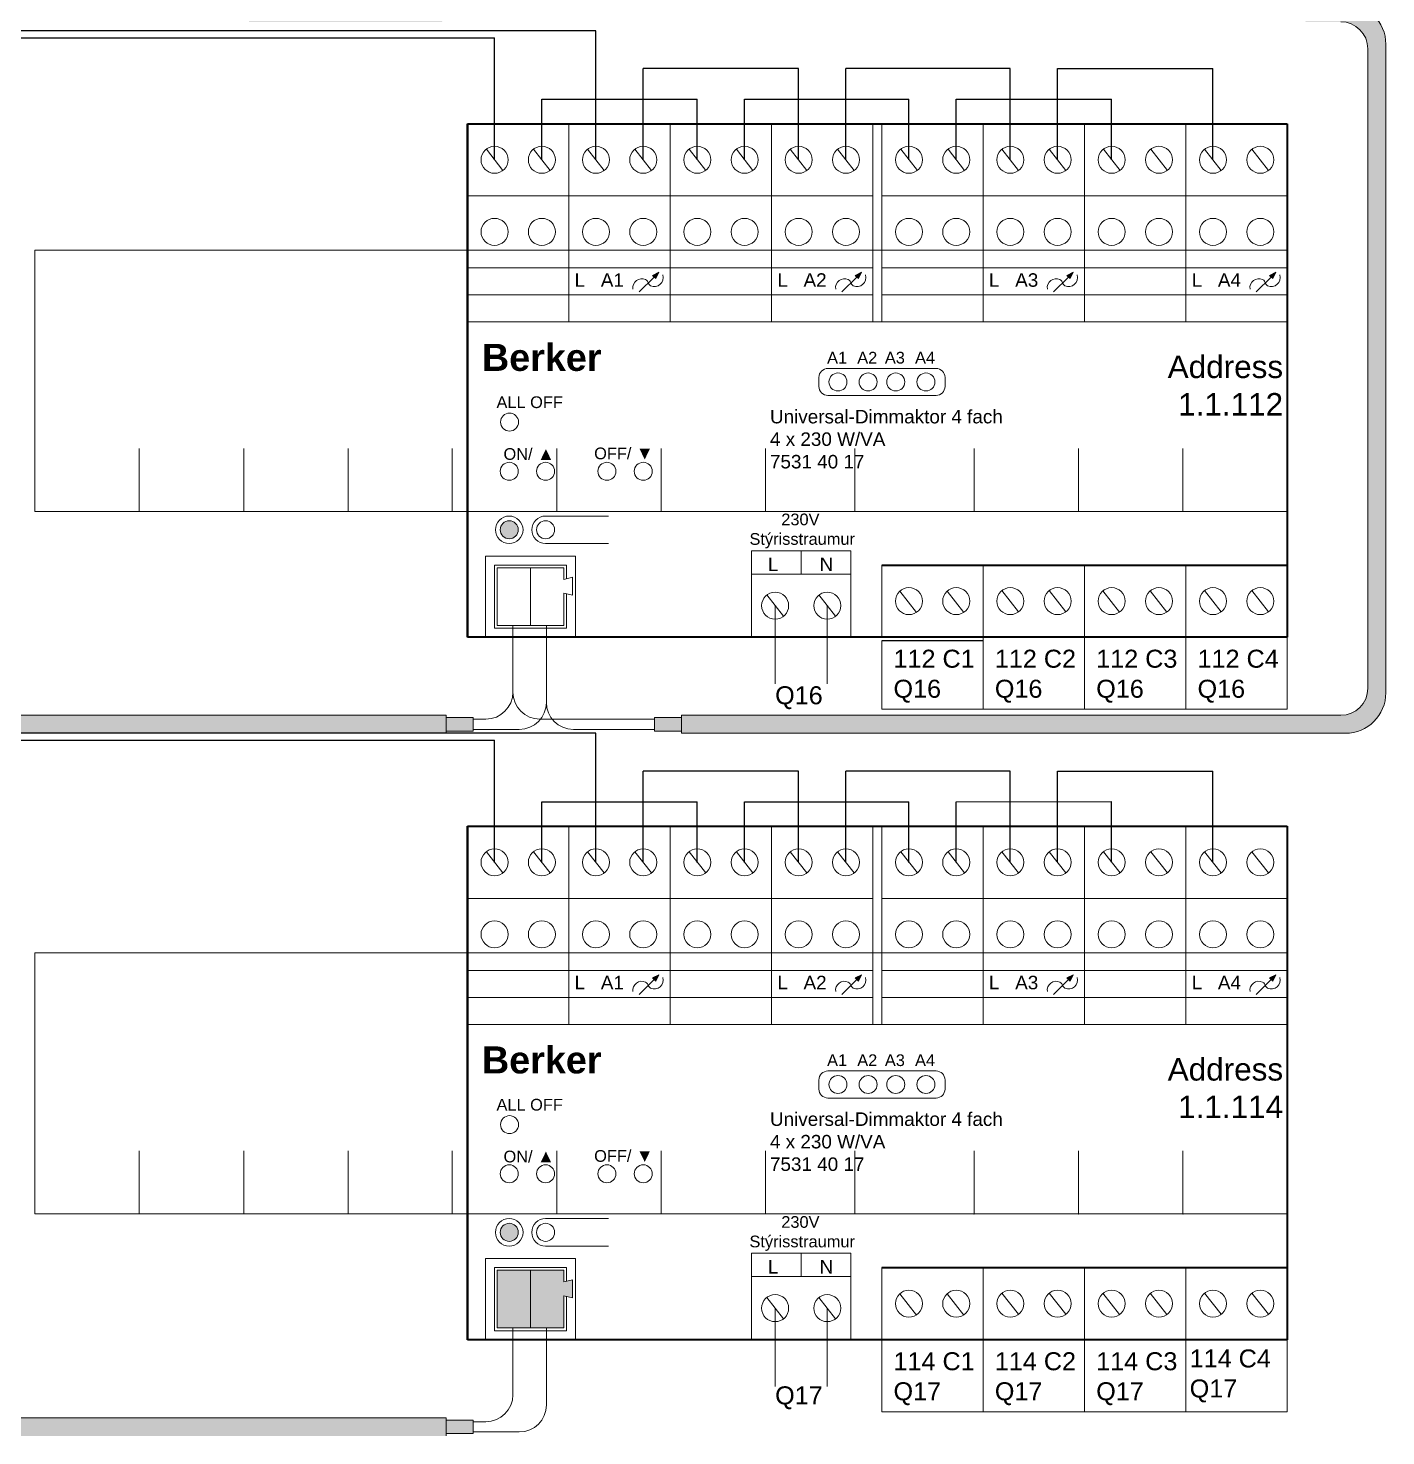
# Model space of a CAD drawing. Header units: millimetres. Extents: x 122681 to 489967, y 7796 to 82317.
# Drawn here: x 246234 to 247127, y 43502 to 44428 of the extents above; entities that cross this region are included whole.
import ezdxf

# ---------------------------------------------------------------- set-up
doc = ezdxf.new("R2010")
doc.units = ezdxf.units.MM
doc.linetypes.add('DASHED', pattern=[19.05, 12.7, -6.35])
for name, color, linetype, lineweight in [('R-635 Töfluteikning', 7, 'Continuous', 15), ('R-635 Töfluteikning dinskinna', 32, 'Continuous', 15), ('R-635 Töfluteikning þunt', 251, 'Continuous', 20), ('R-635 Töfluteikning þykkt', 7, 'Continuous', 35), ('Skygging (Hatch)', 254, 'DASHED', 20), ('Texti', 3, 'Continuous', 20)]:
    doc.layers.add(name, color=color, linetype=linetype, lineweight=lineweight)
doc.layers.add('TAKN', color=7, linetype='Continuous')
doc.styles.get("Standard").update_dxf_attribs({"font": 'arial.ttf'})

# ---------------------------------------------------------------- blocks, each defined once
blk = doc.blocks.new('Dinskinna')
at = {"layer": 'R-635 Töfluteikning dinskinna'}
for p, q in [((122058.8, 80229.08), (121919.8, 80229.08)), ((121919.8, 80200.08), (121919.8, 80229.08)), ((122058.8, 80200.08), (122058.8, 80229.08)), ((121931.38, 80200.08), (121931.38, 80207.08)), ((121942.97, 80200.08), (121942.97, 80207.08)), ((121954.55, 80200.08), (121954.55, 80207.08)), ((121966.13, 80200.08), (121966.13, 80207.08)), ((121977.72, 80200.08), (121977.72, 80207.08)), ((121989.3, 80200.08), (121989.3, 80207.08)), ((122000.88, 80200.08), (122000.88, 80207.08)), ((122010.79, 80200.08), (122010.79, 80207.08)), ((122024.05, 80200.08), (122024.05, 80207.08)), ((122035.63, 80200.08), (122035.63, 80207.08)), ((122047.22, 80200.08), (122047.22, 80207.08)), ((121919.8, 80200.08), (122058.8, 80200.08))]:
    blk.add_line(p, q, dxfattribs=at)
for p in [(122024.05, 80200.08), (122035.63, 80200.08), (122047.22, 80200.08)]:
    blk.add_point(p, dxfattribs=at)

msp = doc.modelspace()

# ---------------------------------------------------------------- hatches: boundary and pattern name
at = {"true_color": 0xc7c8ca}
h = msp.add_hatch(color=9, dxfattribs=at)
h.dxf.hatch_style = 1
h.paths.add_polyline_path([(246526.72, 43974.59), (246508.93, 43974.59), (246508.93, 43970.14), (246508.93, 43965.69), (246526.72, 43965.69)])
h.paths.add_polyline_path([(246663.83, 43970.14), (246663.83, 43974.59), (246646.04, 43974.59), (246646.04, 43965.69), (246663.83, 43965.69)])
h = msp.add_hatch(color=9, dxfattribs=at)
h.dxf.hatch_style = 1
h.paths.add_polyline_path([(246526.72, 43512.1), (246508.93, 43512.1), (246508.93, 43507.65), (246508.93, 43503.21), (246526.72, 43503.21)])
at = {"layer": 'R-635 Töfluteikning'}
h = msp.add_hatch(color=3, dxfattribs=at)
h.dxf.hatch_style = 1
h.paths.add_polyline_path([(246506.68, 44432.63), (246503.61, 44436.71), (246507.36, 44440.45), (246503.32, 44444.48), (246379.18, 44444.48), (246379.18, 44438.56), (246379.18, 44432.63)])
h.paths.add_polyline_path([(247115.61, 44414.84), (247115.61, 43993.86, -0.414214), (247097.82, 43976.07), (246663.83, 43976.07), (246663.83, 43970.14), (246663.83, 43964.21), (247100.78, 43964.21, 0.414214), (247127.47, 43990.89), (247127.47, 44417.8, 0.414214), (247100.78, 44444.48), (247071.38, 44444.48), (247075.42, 44440.45), (247071.68, 44436.71), (247074.74, 44432.63), (247097.82, 44432.63, -0.414214)])
h = msp.add_hatch(color=256, dxfattribs=at)
h.dxf.hatch_style = 1
h.paths.add_polyline_path([(246649.04, 44267.76), (246644.8, 44265.68), (246646.96, 44263.52)])
h = msp.add_hatch(color=256, dxfattribs=at)
h.dxf.hatch_style = 1
h.paths.add_polyline_path([(246782.45, 44267.76), (246778.21, 44265.68), (246780.37, 44263.52)])
h = msp.add_hatch(color=256, dxfattribs=at)
h.dxf.hatch_style = 1
h.paths.add_polyline_path([(246921.74, 44267.76), (246917.5, 44265.68), (246919.66, 44263.52)])
h = msp.add_hatch(color=256, dxfattribs=at)
h.dxf.hatch_style = 1
h.paths.add_polyline_path([(247055.15, 44267.76), (247050.91, 44265.68), (247053.07, 44263.52)])
h = msp.add_hatch(color=3, dxfattribs=at)
h.dxf.hatch_style = 1
h.paths.add_polyline_path([(245495.71, 43976.07), (245495.71, 43970.14), (245495.71, 43964.21), (246508.93, 43964.21), (246508.93, 43970.14), (246508.93, 43976.07)])
h = msp.add_hatch(color=256, dxfattribs=at)
h.dxf.hatch_style = 1
h.paths.add_polyline_path([(246649.04, 43805.28), (246644.8, 43803.2), (246646.96, 43801.04)])
h = msp.add_hatch(color=256, dxfattribs=at)
h.dxf.hatch_style = 1
h.paths.add_polyline_path([(246782.45, 43805.28), (246778.21, 43803.2), (246780.37, 43801.04)])
h = msp.add_hatch(color=256, dxfattribs=at)
h.dxf.hatch_style = 1
h.paths.add_polyline_path([(246921.74, 43805.28), (246917.5, 43803.2), (246919.66, 43801.04)])
h = msp.add_hatch(color=256, dxfattribs=at)
h.dxf.hatch_style = 1
h.paths.add_polyline_path([(247055.15, 43805.28), (247050.91, 43803.2), (247053.07, 43801.04)])
h = msp.add_hatch(color=3, dxfattribs=at)
h.dxf.hatch_style = 1
h.paths.add_polyline_path([(245374.49, 43572.54), (245396.43, 43572.54), (245396.43, 43610.48), (245374.49, 43610.48)])
h.paths.add_polyline_path([(246542.61, 43572.54), (246564.55, 43572.54), (246564.55, 43610.48), (246542.61, 43610.48)])
h = msp.add_hatch(color=1, dxfattribs=at)
h.dxf.hatch_style = 1
h.paths.add_polyline_path([(245418.37, 43593.8), (245424.11, 43592.37), (245424.11, 43604.23), (245418.37, 43602.8), (245418.37, 43610.48), (245396.43, 43610.48), (245396.43, 43572.54), (245418.37, 43572.54)])
h.paths.add_polyline_path([(246586.49, 43593.8), (246592.22, 43592.37), (246592.22, 43604.23), (246586.49, 43602.8), (246586.49, 43610.48), (246564.55, 43610.48), (246564.55, 43572.54), (246586.49, 43572.54)])
h = msp.add_hatch(color=3, dxfattribs=at)
h.dxf.hatch_style = 1
h.paths.add_polyline_path([(245495.71, 43513.58), (245495.71, 43507.65), (245495.71, 43501.73), (246508.93, 43501.73), (246508.93, 43507.65), (246508.93, 43513.58)])
at = {"layer": 'Skygging (Hatch)'}
h = msp.add_hatch(color=1, dxfattribs=at)
h.dxf.hatch_style = 1
h.paths.add_polyline_path([(246556.45, 44098.19, 1), (246544.59, 44098.19, 1)])
h = msp.add_hatch(color=1, dxfattribs=at)
h.dxf.hatch_style = 1
h.paths.add_polyline_path([(246544.59, 44098.19, 1), (246556.45, 44098.19, 1)])
h = msp.add_hatch(color=1, dxfattribs=at)
h.dxf.hatch_style = 1
h.paths.add_polyline_path([(246544.59, 44098.19, 1), (246556.45, 44098.19, 1)])
h = msp.add_hatch(color=1, dxfattribs=at)
h.dxf.hatch_style = 1
h.paths.add_polyline_path([(246544.59, 44098.19, 1), (246556.45, 44098.19, 1)])
h = msp.add_hatch(color=1, dxfattribs=at)
h.dxf.hatch_style = 1
h.paths.add_polyline_path([(246544.59, 44098.19, 1), (246556.45, 44098.19, 1)])
h = msp.add_hatch(color=1, dxfattribs=at)
h.dxf.hatch_style = 1
h.paths.add_polyline_path([(246544.59, 44098.19, 1), (246556.45, 44098.19, 1)])
h = msp.add_hatch(color=1, dxfattribs=at)
h.dxf.hatch_style = 1
h.paths.add_polyline_path([(246544.59, 44098.19, 1), (246556.45, 44098.19, 1)])
h = msp.add_hatch(color=1, dxfattribs=at)
h.dxf.hatch_style = 1
h.paths.add_polyline_path([(246544.59, 44098.19, 1), (246556.45, 44098.19, 1)])
h = msp.add_hatch(color=1, dxfattribs=at)
h.dxf.hatch_style = 1
h.paths.add_polyline_path([(246544.59, 44098.19, 1), (246556.45, 44098.19, 1)])
h = msp.add_hatch(color=1, dxfattribs=at)
h.dxf.hatch_style = 1
h.paths.add_polyline_path([(246544.59, 44098.19, 1), (246556.45, 44098.19, 1)])
h = msp.add_hatch(color=1, dxfattribs=at)
h.dxf.hatch_style = 1
h.paths.add_polyline_path([(246556.45, 43635.7, 1), (246544.59, 43635.7, 1)])
h = msp.add_hatch(color=1, dxfattribs=at)
h.dxf.hatch_style = 1
h.paths.add_polyline_path([(246544.59, 43635.7, 1), (246556.45, 43635.7, 1)])
h = msp.add_hatch(color=1, dxfattribs=at)
h.dxf.hatch_style = 1
h.paths.add_polyline_path([(246544.59, 43635.7, 1), (246556.45, 43635.7, 1)])
h = msp.add_hatch(color=1, dxfattribs=at)
h.dxf.hatch_style = 1
h.paths.add_polyline_path([(246544.59, 43635.7, 1), (246556.45, 43635.7, 1)])
h = msp.add_hatch(color=1, dxfattribs=at)
h.dxf.hatch_style = 1
h.paths.add_polyline_path([(246544.59, 43635.7, 1), (246556.45, 43635.7, 1)])
h = msp.add_hatch(color=1, dxfattribs=at)
h.dxf.hatch_style = 1
h.paths.add_polyline_path([(246544.59, 43635.7, 1), (246556.45, 43635.7, 1)])
h = msp.add_hatch(color=1, dxfattribs=at)
h.dxf.hatch_style = 1
h.paths.add_polyline_path([(246544.59, 43635.7, 1), (246556.45, 43635.7, 1)])
h = msp.add_hatch(color=1, dxfattribs=at)
h.dxf.hatch_style = 1
h.paths.add_polyline_path([(246544.59, 43635.7, 1), (246556.45, 43635.7, 1)])
h = msp.add_hatch(color=1, dxfattribs=at)
h.dxf.hatch_style = 1
h.paths.add_polyline_path([(246544.59, 43635.7, 1), (246556.45, 43635.7, 1)])
h = msp.add_hatch(color=1, dxfattribs=at)
h.dxf.hatch_style = 1
h.paths.add_polyline_path([(246544.59, 43635.7, 1), (246556.45, 43635.7, 1)])

# ---------------------------------------------------------------- linework, layer by layer
at = {"layer": 'R-635 Töfluteikning', "color": 3}
for p, q in [((247127.47, 44417.8), (247127.47, 43990.89)), ((247115.61, 44414.84), (247115.61, 43993.86)), ((246552.95, 44035.02), (246552.95, 43991.29)), ((246553.01, 44035.23), (246553.01, 43991.49)), ((246508.93, 43976.07), (245495.71, 43976.07)), ((246508.93, 43970.14), (246508.93, 43976.07)), ((246526.72, 43973.5), (246535.17, 43973.5)), ((246646.04, 43973.5), (246570.74, 43973.5)), ((246663.83, 43976.07), (247097.82, 43976.07)), ((246663.83, 43970.14), (246663.83, 43976.07)), ((245495.71, 43964.21), (246508.93, 43964.21)), ((246508.93, 43970.14), (246508.93, 43964.21)), ((246663.83, 43970.14), (246663.83, 43964.21)), ((246663.83, 43964.21), (247100.78, 43964.21)), ((246552.95, 43572.54), (246552.95, 43528.8)), ((246553.01, 43572.74), (246553.01, 43529.01)), ((246508.93, 43513.58), (245495.71, 43513.58)), ((246508.93, 43507.65), (246508.93, 43513.58)), ((246526.72, 43511.01), (246535.17, 43511.01)), ((246508.93, 43507.65), (246508.93, 43501.73))]:
    msp.add_line(p, q, dxfattribs=at)
at = {"layer": 'R-635 Töfluteikning'}
for p, q in [((246589.8, 44235.05), (246589.8, 44365.49)), ((246656.51, 44365.49), (246656.51, 44235.05)), ((246723.21, 44235.05), (246723.21, 44365.49)), ((246789.91, 44235.05), (246789.91, 44365.49)), ((246795.8, 44235.05), (246795.8, 44365.49)), ((246862.5, 44235.05), (246862.5, 44365.49)), ((246929.21, 44365.49), (246929.21, 44235.05)), ((246995.91, 44235.05), (246995.91, 44365.49)), ((246523.1, 44318.06), (246789.91, 44318.06)), ((246795.8, 44318.06), (247062.62, 44318.06)), ((246523.1, 44270.62), (246789.91, 44270.62)), ((246795.8, 44270.62), (247062.62, 44270.62)), ((246636.07, 44254.8), (246645.88, 44264.6)), ((246649.04, 44267.76), (246644.8, 44265.68)), ((246644.8, 44265.68), (246646.96, 44263.52)), ((246649.04, 44267.76), (246646.96, 44263.52)), ((246769.48, 44254.8), (246779.29, 44264.6)), ((246782.45, 44267.76), (246778.21, 44265.68)), ((246778.21, 44265.68), (246780.37, 44263.52)), ((246782.45, 44267.76), (246780.37, 44263.52)), ((246908.78, 44254.8), (246918.58, 44264.6)), ((246921.74, 44267.76), (246917.5, 44265.68)), ((246917.5, 44265.68), (246919.66, 44263.52)), ((246921.74, 44267.76), (246919.66, 44263.52)), ((247042.19, 44254.8), (247051.99, 44264.6)), ((247055.15, 44267.76), (247050.91, 44265.68)), ((247050.91, 44265.68), (247053.07, 44263.52)), ((247055.15, 44267.76), (247053.07, 44263.52)), ((246523.1, 44252.83), (246789.91, 44252.83)), ((247062.62, 44252.83), (246795.8, 44252.83)), ((246523.1, 44235.05), (247062.62, 44235.05)), ((246795.84, 44204.4), (246760.27, 44204.4)), ((246795.84, 44204.4), (246831.42, 44204.4)), ((246754.34, 44198.47), (246754.34, 44192.54)), ((246837.35, 44198.47), (246837.35, 44192.54)), ((246831.42, 44186.61), (246760.27, 44186.61)), ((246574.46, 44107.27), (246615.96, 44107.27)), ((246574.46, 44089.1), (246615.96, 44089.1)), ((246710.08, 44069.03), (246710.08, 44084.39)), ((246710.08, 44084.39), (246775.3, 44084.39)), ((246742.69, 44084.39), (246742.69, 44069.03)), ((246775.3, 44084.39), (246775.3, 44069.03)), ((246534.95, 44027.52), (246534.95, 44080.88)), ((246534.95, 44080.88), (246594.25, 44080.88)), ((246594.25, 44080.88), (246594.25, 44027.52)), ((246795.8, 44027.52), (246795.8, 44074.96)), ((246862.5, 44027.52), (246862.5, 44074.96)), ((246929.21, 44074.96), (246929.21, 44027.52)), ((246995.91, 44027.52), (246995.91, 44074.96)), ((246542.66, 44035.23), (246542.66, 44073.18)), ((246542.66, 44073.18), (246586.54, 44073.18)), ((246564.6, 44073.18), (246564.6, 44035.23)), ((246586.54, 44073.18), (246586.54, 44065.5)), ((246586.54, 44065.5), (246592.27, 44066.92)), ((246592.27, 44066.92), (246592.27, 44055.06)), ((246710.08, 44027.52), (246710.08, 44069.03)), ((246710.08, 44069.03), (246775.3, 44069.03)), ((246775.3, 44069.03), (246775.3, 44027.52)), ((246586.54, 44056.49), (246586.54, 44035.23)), ((246586.54, 44056.49), (246592.27, 44055.06)), ((246542.66, 44035.23), (246586.54, 44035.23)), ((246795.8, 44027.52), (247062.62, 44027.52)), ((246795.8, 43980.09), (246795.8, 44025.17)), ((246862.5, 43980.09), (246862.5, 44027.52)), ((246862.5, 44025.17), (246862.5, 43980.09)), ((246929.21, 44027.52), (246929.21, 43980.09)), ((246929.21, 43980.09), (246929.21, 44027.52)), ((246995.91, 44027.52), (246995.91, 43980.09)), ((246995.91, 43980.09), (246995.91, 44027.52)), ((247062.62, 44027.52), (247062.62, 43980.09)), ((246526.72, 43974.59), (246508.93, 43974.59)), ((246526.72, 43974.59), (246526.72, 43965.69)), ((246646.04, 43974.59), (246646.04, 43965.69)), ((246646.04, 43974.59), (246663.83, 43974.59)), ((246862.5, 43980.09), (246795.8, 43980.09)), ((246929.21, 43980.09), (246862.5, 43980.09)), ((246995.91, 43980.09), (246929.21, 43980.09)), ((247062.62, 43980.09), (246995.91, 43980.09)), ((246526.72, 43965.69), (246508.93, 43965.69)), ((246646.04, 43965.69), (246663.83, 43965.69)), ((246589.8, 43772.56), (246589.8, 43903.01)), ((246656.51, 43903.01), (246656.51, 43772.56)), ((246723.21, 43772.56), (246723.21, 43903.01)), ((246789.91, 43772.56), (246789.91, 43903.01)), ((246795.8, 43772.56), (246795.8, 43903.01)), ((246862.5, 43772.56), (246862.5, 43903.01)), ((246929.21, 43903.01), (246929.21, 43772.56)), ((246995.91, 43772.56), (246995.91, 43903.01)), ((246523.1, 43855.57), (246789.91, 43855.57)), ((246795.8, 43855.57), (247062.62, 43855.57)), ((246523.1, 43808.14), (246789.91, 43808.14)), ((246795.8, 43808.14), (247062.62, 43808.14)), ((246636.07, 43792.31), (246645.88, 43802.12)), ((246649.04, 43805.28), (246644.8, 43803.2)), ((246644.8, 43803.2), (246646.96, 43801.04)), ((246649.04, 43805.28), (246646.96, 43801.04)), ((246769.48, 43792.31), (246779.29, 43802.12)), ((246782.45, 43805.28), (246778.21, 43803.2)), ((246778.21, 43803.2), (246780.37, 43801.04)), ((246782.45, 43805.28), (246780.37, 43801.04)), ((246908.78, 43792.31), (246918.58, 43802.12)), ((246921.74, 43805.28), (246917.5, 43803.2)), ((246917.5, 43803.2), (246919.66, 43801.04)), ((246921.74, 43805.28), (246919.66, 43801.04)), ((247042.19, 43792.31), (247051.99, 43802.12)), ((247055.15, 43805.28), (247050.91, 43803.2)), ((247050.91, 43803.2), (247053.07, 43801.04)), ((247055.15, 43805.28), (247053.07, 43801.04)), ((246523.1, 43790.35), (246789.91, 43790.35)), ((247062.62, 43790.35), (246795.8, 43790.35)), ((246523.1, 43772.56), (247062.62, 43772.56)), ((246795.84, 43741.91), (246760.27, 43741.91)), ((246795.84, 43741.91), (246831.42, 43741.91)), ((246754.34, 43735.98), (246754.34, 43730.05)), ((246837.35, 43735.98), (246837.35, 43730.05)), ((246831.42, 43724.12), (246760.27, 43724.12)), ((246574.46, 43644.78), (246615.96, 43644.78)), ((246574.46, 43626.62), (246615.96, 43626.62)), ((246710.08, 43606.54), (246710.08, 43621.91)), ((246710.08, 43621.91), (246775.3, 43621.91)), ((246742.69, 43621.91), (246742.69, 43606.54)), ((246775.3, 43621.91), (246775.3, 43606.54)), ((246534.95, 43565.04), (246534.95, 43618.4)), ((246534.95, 43618.4), (246594.25, 43618.4)), ((246594.25, 43618.4), (246594.25, 43565.04)), ((246795.8, 43565.04), (246795.8, 43612.47)), ((246862.5, 43565.04), (246862.5, 43612.47)), ((246929.21, 43612.47), (246929.21, 43565.04)), ((246995.91, 43565.04), (246995.91, 43612.47)), ((246542.66, 43572.74), (246542.66, 43610.69)), ((246542.66, 43610.69), (246586.54, 43610.69)), ((246564.6, 43610.69), (246564.6, 43572.74)), ((246586.54, 43610.69), (246586.54, 43603.01)), ((246586.54, 43603.01), (246592.27, 43604.44)), ((246592.27, 43604.44), (246592.27, 43592.58)), ((246710.08, 43565.04), (246710.08, 43606.54)), ((246710.08, 43606.54), (246775.3, 43606.54)), ((246775.3, 43606.54), (246775.3, 43565.04)), ((246586.54, 43594), (246586.54, 43572.74)), ((246586.54, 43594), (246592.27, 43592.58)), ((246542.66, 43572.74), (246586.54, 43572.74)), ((246795.8, 43517.6), (246795.8, 43565.04)), ((246795.8, 43565.04), (246862.5, 43565.04)), ((246795.8, 43565.04), (247062.62, 43565.04)), ((246862.5, 43565.04), (246862.5, 43517.6)), ((246862.5, 43517.6), (246862.5, 43565.04)), ((246862.5, 43565.04), (246929.21, 43565.04)), ((246929.21, 43565.04), (246929.21, 43517.6)), ((246929.21, 43517.6), (246929.21, 43565.04)), ((246929.21, 43565.04), (246995.91, 43565.04)), ((246995.91, 43565.04), (246995.91, 43517.6)), ((246995.91, 43517.6), (246995.91, 43565.04)), ((246995.91, 43565.04), (247062.62, 43565.04)), ((247062.62, 43565.04), (247062.62, 43517.6)), ((246526.72, 43512.1), (246508.93, 43512.1)), ((246526.72, 43512.1), (246526.72, 43503.21)), ((246862.5, 43517.6), (246795.8, 43517.6)), ((246929.21, 43517.6), (246862.5, 43517.6)), ((246995.91, 43517.6), (246929.21, 43517.6)), ((247062.62, 43517.6), (246995.91, 43517.6)), ((246526.72, 43503.21), (246508.93, 43503.21))]:
    msp.add_line(p, q, dxfattribs=at)
at = {"layer": 'R-635 Töfluteikning', "color": 36}
for p, q in [((246725.54, 44048.27), (246725.54, 43996.79)), ((246725.54, 43585.79), (246725.54, 43534.3))]:
    msp.add_line(p, q, dxfattribs=at)
at = {"layer": 'R-635 Töfluteikning', "color": 5}
for p, q in [((246759.84, 44048.27), (246759.84, 43996.79)), ((246759.84, 43585.79), (246759.84, 43534.3))]:
    msp.add_line(p, q, dxfattribs=at)
at = {"layer": 'R-635 Töfluteikning', "color": 1}
for p, q in [((246574.96, 44035.02), (246574.96, 43984.57)), ((246575.01, 44035.23), (246575.01, 43984.78)), ((246526.72, 43966.78), (246557.17, 43966.78)), ((246646.04, 43966.78), (246592.75, 43966.78)), ((246574.96, 43572.54), (246574.96, 43522.08)), ((246575.01, 43572.74), (246575.01, 43522.29)), ((246526.72, 43504.3), (246557.17, 43504.3))]:
    msp.add_line(p, q, dxfattribs=at)
at = {"layer": 'R-635 Töfluteikning'}
for centre, radius in [((246540.88, 44341.77), 8.89), ((246572.01, 44341.77), 8.89), ((246607.59, 44341.77), 8.89), ((246638.72, 44341.77), 8.89), ((246674.29, 44341.77), 8.89), ((246705.42, 44341.77), 8.89), ((246741, 44341.77), 8.89), ((246772.13, 44341.77), 8.89), ((246813.59, 44341.77), 8.89), ((246844.72, 44341.77), 8.89), ((246880.29, 44341.77), 8.89), ((246911.42, 44341.77), 8.89), ((246947, 44341.77), 8.89), ((246978.13, 44341.77), 8.89), ((247013.7, 44341.77), 8.89), ((247044.83, 44341.77), 8.89), ((246540.88, 44294.34), 8.89), ((246572.01, 44294.34), 8.89), ((246607.59, 44294.34), 8.89), ((246638.72, 44294.34), 8.89), ((246674.29, 44294.34), 8.89), ((246705.42, 44294.34), 8.89), ((246741, 44294.34), 8.89), ((246772.13, 44294.34), 8.89), ((246813.59, 44294.34), 8.89), ((246844.72, 44294.34), 8.89), ((246880.29, 44294.34), 8.89), ((246911.42, 44294.34), 8.89), ((246947, 44294.34), 8.89), ((246978.13, 44294.34), 8.89), ((247013.7, 44294.34), 8.89), ((247044.83, 44294.34), 8.89), ((246766.9, 44195.5), 5.93), ((246786.76, 44195.5), 5.93), ((246804.93, 44195.5), 5.93), ((246824.79, 44195.5), 5.93), ((246550.72, 44169.09), 5.93), ((246550.52, 44136.7), 5.93), ((246574.46, 44136.7), 5.93), ((246614.8, 44136.7), 5.93), ((246638.74, 44136.7), 5.93), ((246550.52, 44098.19), 9.08), ((246550.52, 44098.19), 5.93), ((246550.52, 44098.19), 5.93), ((246574.46, 44098.19), 5.93), ((246725.54, 44048.27), 8.89), ((246759.84, 44048.27), 8.89), ((246813.59, 44051.24), 8.89), ((246844.72, 44051.24), 8.89), ((246880.29, 44051.24), 8.89), ((246911.42, 44051.24), 8.89), ((246947, 44051.24), 8.89), ((246978.13, 44051.24), 8.89), ((247013.7, 44051.24), 8.89), ((247044.83, 44051.24), 8.89), ((246540.88, 43879.29), 8.89), ((246572.01, 43879.29), 8.89), ((246607.59, 43879.29), 8.89), ((246638.72, 43879.29), 8.89), ((246674.29, 43879.29), 8.89), ((246705.42, 43879.29), 8.89), ((246741, 43879.29), 8.89), ((246772.13, 43879.29), 8.89), ((246813.59, 43879.29), 8.89), ((246844.72, 43879.29), 8.89), ((246880.29, 43879.29), 8.89), ((246911.42, 43879.29), 8.89), ((246947, 43879.29), 8.89), ((246978.13, 43879.29), 8.89), ((247013.7, 43879.29), 8.89), ((247044.83, 43879.29), 8.89), ((246540.88, 43831.85), 8.89), ((246572.01, 43831.85), 8.89), ((246607.59, 43831.85), 8.89), ((246638.72, 43831.85), 8.89), ((246674.29, 43831.85), 8.89), ((246705.42, 43831.85), 8.89), ((246741, 43831.85), 8.89), ((246772.13, 43831.85), 8.89), ((246813.59, 43831.85), 8.89), ((246844.72, 43831.85), 8.89), ((246880.29, 43831.85), 8.89), ((246911.42, 43831.85), 8.89), ((246947, 43831.85), 8.89), ((246978.13, 43831.85), 8.89), ((247013.7, 43831.85), 8.89), ((247044.83, 43831.85), 8.89), ((246766.9, 43733.02), 5.93), ((246786.76, 43733.02), 5.93), ((246804.93, 43733.02), 5.93), ((246824.79, 43733.02), 5.93), ((246550.72, 43706.6), 5.93), ((246550.52, 43674.22), 5.93), ((246574.46, 43674.22), 5.93), ((246614.8, 43674.22), 5.93), ((246638.74, 43674.22), 5.93), ((246550.52, 43635.7), 9.08), ((246550.52, 43635.7), 5.93), ((246550.52, 43635.7), 5.93), ((246574.46, 43635.7), 5.93), ((246725.54, 43585.79), 8.89), ((246759.84, 43585.79), 8.89), ((246813.59, 43588.75), 8.89), ((246844.72, 43588.75), 8.89), ((246880.29, 43588.75), 8.89), ((246911.42, 43588.75), 8.89), ((246947, 43588.75), 8.89), ((246978.13, 43588.75), 8.89), ((247013.7, 43588.75), 8.89), ((247044.83, 43588.75), 8.89)]:
    msp.add_circle(centre, radius, dxfattribs=at)
at = {"layer": 'R-635 Töfluteikning', "color": 3}
for centre, radius, start, end in [((247100.78, 44417.8), 26.68, 0, 90), ((247097.82, 44414.84), 17.79, 0, 90), ((246535.17, 43991.29), 17.79, 270, 0), ((246570.74, 43991.29), 17.79, 180, 270), ((247097.82, 43993.86), 17.79, 270, 0), ((247100.78, 43990.89), 26.68, 270, 0), ((246535.17, 43528.8), 17.79, 270, 0)]:
    msp.add_arc(centre, radius, start, end, dxfattribs=at)
at = {"layer": 'R-635 Töfluteikning'}
for centre, radius, start, end in [((246637.79, 44257.59), 5.88, 64.95071, 189.185), ((246646.02, 44264.21), 5.88, 244.95071, 17.64412), ((246771.2, 44257.59), 5.88, 64.95071, 189.185), ((246779.43, 44264.21), 5.88, 244.95071, 17.64412), ((246910.49, 44257.59), 5.88, 64.95071, 189.185), ((246918.72, 44264.21), 5.88, 244.95071, 17.64412), ((247043.9, 44257.59), 5.88, 64.95071, 189.185), ((247052.13, 44264.21), 5.88, 244.95071, 17.64412), ((246760.27, 44198.47), 5.93, 90, 180), ((246831.42, 44198.47), 5.93, 0, 90), ((246760.27, 44192.54), 5.93, 180, 270), ((246831.42, 44192.54), 5.93, 270, 0), ((246574.46, 44098.19), 9.08, 90, 270), ((246637.79, 43795.11), 5.88, 64.95071, 189.185), ((246646.02, 43801.72), 5.88, 244.95071, 17.64412), ((246771.2, 43795.11), 5.88, 64.95071, 189.185), ((246779.43, 43801.72), 5.88, 244.95071, 17.64412), ((246910.49, 43795.11), 5.88, 64.95071, 189.185), ((246918.72, 43801.72), 5.88, 244.95071, 17.64412), ((247043.9, 43795.11), 5.88, 64.95071, 189.185), ((247052.13, 43801.72), 5.88, 244.95071, 17.64412), ((246760.27, 43735.98), 5.93, 90, 180), ((246831.42, 43735.98), 5.93, 0, 90), ((246760.27, 43730.05), 5.93, 180, 270), ((246831.42, 43730.05), 5.93, 270, 0), ((246574.46, 43635.7), 9.08, 90, 270)]:
    msp.add_arc(centre, radius, start, end, dxfattribs=at)
at = {"layer": 'R-635 Töfluteikning', "color": 1}
for centre, start, end in [((246557.17, 43984.57), 270, 0), ((246592.75, 43984.57), 180, 270), ((246557.17, 43522.08), 270, 0)]:
    msp.add_arc(centre, 17.79, start, end, dxfattribs=at)
at = {"layer": 'R-635 Töfluteikning'}
for points in [[(246640.28, 44262.92), (246641.52, 44261.84), (246642, 44260.86), (246642.53, 44259.78), (246643.53, 44258.88)], [(246773.69, 44262.92), (246774.93, 44261.84), (246775.41, 44260.86), (246775.94, 44259.78), (246776.94, 44258.88)], [(246912.98, 44262.92), (246914.22, 44261.84), (246914.7, 44260.86), (246915.24, 44259.78), (246916.23, 44258.88)], [(247046.39, 44262.92), (247047.63, 44261.84), (247048.11, 44260.86), (247048.65, 44259.78), (247049.64, 44258.88)], [(246640.28, 43800.43), (246641.52, 43799.35), (246642, 43798.38), (246642.53, 43797.29), (246643.53, 43796.39)], [(246773.69, 43800.43), (246774.93, 43799.35), (246775.41, 43798.38), (246775.94, 43797.29), (246776.94, 43796.39)], [(246912.98, 43800.43), (246914.22, 43799.35), (246914.7, 43798.38), (246915.24, 43797.29), (246916.23, 43796.39)], [(247046.39, 43800.43), (247047.63, 43799.35), (247048.11, 43798.38), (247048.65, 43797.29), (247049.64, 43796.39)]]:
    msp.add_spline(points, degree=3, dxfattribs=at)
at = {"layer": 'R-635 Töfluteikning dinskinna'}
for p, q in [((247062.57, 44282.27), (246238.39, 44282.27)), ((247062.57, 43819.79), (246238.39, 43819.79))]:
    msp.add_line(p, q, dxfattribs=at)
at = {"layer": 'R-635 Töfluteikning þunt'}
for p, q in [((246535.48, 44348.78), (246546.43, 44334.77)), ((246566.61, 44348.78), (246577.56, 44334.77)), ((246602.11, 44348.78), (246613.07, 44334.77)), ((246633.24, 44348.78), (246644.19, 44334.77)), ((246668.89, 44348.78), (246679.84, 44334.77)), ((246700.02, 44348.78), (246710.97, 44334.77)), ((246735.52, 44348.78), (246746.48, 44334.77)), ((246766.65, 44348.78), (246777.6, 44334.77)), ((246808.18, 44348.78), (246819.13, 44334.77)), ((246839.31, 44348.78), (246850.26, 44334.77)), ((246874.81, 44348.78), (246885.77, 44334.77)), ((246905.94, 44348.78), (246916.9, 44334.77)), ((246941.59, 44348.78), (246952.54, 44334.77)), ((246972.72, 44348.78), (246983.67, 44334.77)), ((247008.22, 44348.78), (247019.18, 44334.77)), ((247039.35, 44348.78), (247050.31, 44334.77)), ((246540.88, 44033.45), (246540.88, 44074.96)), ((246540.88, 44074.96), (246588.32, 44074.96)), ((246588.32, 44074.96), (246588.32, 44065.94)), ((246588.32, 44056.05), (246588.32, 44033.45)), ((246807.55, 44057.77), (246818.5, 44043.75)), ((246838.68, 44057.77), (246849.63, 44043.75)), ((246874.81, 44058.25), (246885.77, 44044.23)), ((246905.94, 44058.25), (246916.9, 44044.23)), ((246941.28, 44058.05), (246952.23, 44044.04)), ((246972.41, 44058.05), (246983.36, 44044.04)), ((247008.22, 44058.25), (247019.18, 44044.23)), ((247039.35, 44058.25), (247050.31, 44044.23)), ((246720.06, 44055.28), (246731.01, 44041.27)), ((246754.36, 44055.28), (246765.31, 44041.27)), ((246540.88, 44033.45), (246588.32, 44033.45)), ((246535.48, 43886.3), (246546.43, 43872.28)), ((246566.61, 43886.3), (246577.56, 43872.28)), ((246602.11, 43886.3), (246613.07, 43872.28)), ((246633.24, 43886.3), (246644.19, 43872.28)), ((246668.89, 43886.3), (246679.84, 43872.28)), ((246700.02, 43886.3), (246710.97, 43872.28)), ((246735.52, 43886.3), (246746.48, 43872.28)), ((246766.65, 43886.3), (246777.6, 43872.28)), ((246808.18, 43886.3), (246819.13, 43872.28)), ((246839.31, 43886.3), (246850.26, 43872.28)), ((246874.81, 43886.3), (246885.77, 43872.28)), ((246905.94, 43886.3), (246916.9, 43872.28)), ((246941.59, 43886.3), (246952.54, 43872.28)), ((246972.72, 43886.3), (246983.67, 43872.28)), ((247008.22, 43886.3), (247019.18, 43872.28)), ((247039.35, 43886.3), (247050.31, 43872.28)), ((246540.88, 43570.96), (246540.88, 43612.47)), ((246540.88, 43612.47), (246588.32, 43612.47)), ((246588.32, 43612.47), (246588.32, 43603.45)), ((246588.32, 43593.56), (246588.32, 43570.96)), ((246720.06, 43592.8), (246731.01, 43578.78)), ((246754.36, 43592.8), (246765.31, 43578.78)), ((246807.55, 43595.28), (246818.5, 43581.27)), ((246838.68, 43595.28), (246849.63, 43581.27)), ((246874.81, 43595.76), (246885.77, 43581.75)), ((246905.94, 43595.76), (246916.9, 43581.75)), ((246941.28, 43595.57), (246952.23, 43581.55)), ((246972.41, 43595.57), (246983.36, 43581.55)), ((247008.22, 43595.76), (247019.18, 43581.75)), ((247039.35, 43595.76), (247050.31, 43581.75)), ((246540.88, 43570.96), (246588.32, 43570.96))]:
    msp.add_line(p, q, dxfattribs=at)
at = {"layer": 'R-635 Töfluteikning þykkt'}
for p, q in [((246523.1, 44365.49), (247062.62, 44365.49)), ((246523.1, 44027.52), (246523.1, 44365.49)), ((246523.1, 44365.49), (246523.1, 44027.52)), ((247062.62, 44365.49), (247062.62, 44027.52)), ((246795.8, 44074.96), (247062.62, 44074.96)), ((247062.62, 44074.96), (247062.62, 44027.52)), ((247062.62, 44027.52), (246523.1, 44027.52)), ((246523.1, 43903.01), (247062.62, 43903.01)), ((246523.1, 43565.04), (246523.1, 43903.01)), ((246523.1, 43903.01), (246523.1, 43565.04)), ((247062.62, 43903.01), (247062.62, 43565.04)), ((246795.8, 43612.47), (247062.62, 43612.47)), ((247062.62, 43612.47), (247062.62, 43565.04)), ((247062.62, 43565.04), (246523.1, 43565.04))]:
    msp.add_line(p, q, dxfattribs=at)
at = {"layer": 'TAKN', "color": 36, "linetype": 'Continuous', "lineweight": 25}
for p, q in [((246607.59, 44426.77), (245439.42, 44426.57)), ((246607.59, 44401.77), (246607.59, 44426.77)), ((246607.59, 44341.77), (246607.59, 44401.77)), ((246741, 44401.77), (246638.72, 44401.77)), ((246638.72, 44341.77), (246638.72, 44401.77)), ((246741, 44341.77), (246741, 44401.77)), ((246880.29, 44401.77), (246772.13, 44401.77)), ((246772.13, 44341.77), (246772.13, 44401.77)), ((246880.29, 44341.77), (246880.29, 44401.77)), ((246911.42, 44341.77), (246911.42, 44401.77)), ((246911.42, 44401.77), (247013.7, 44401.77)), ((247013.7, 44341.77), (247013.7, 44401.77)), ((246607.59, 43964.29), (245439.42, 43964.08)), ((246607.59, 43939.29), (246607.59, 43964.29)), ((246607.59, 43939.29), (246607.59, 43964.29)), ((246607.59, 43939.29), (246607.59, 43964.29)), ((246607.59, 43879.29), (246607.59, 43939.29)), ((246741, 43939.29), (246638.72, 43939.29)), ((246638.72, 43879.29), (246638.72, 43939.29)), ((246741, 43879.29), (246741, 43939.29)), ((246880.29, 43939.29), (246772.13, 43939.29)), ((246772.13, 43879.29), (246772.13, 43939.29)), ((246880.29, 43879.29), (246880.29, 43939.29)), ((246911.42, 43879.29), (246911.42, 43939.29)), ((246911.42, 43939.29), (247013.7, 43939.29)), ((247013.7, 43879.29), (247013.7, 43939.29))]:
    msp.add_line(p, q, dxfattribs=at)
at = {"layer": 'TAKN', "color": 5, "linetype": 'Continuous', "lineweight": 25}
for p, q in [((245372.71, 44422.16), (246540.95, 44422.16)), ((246540.95, 44406.57), (246540.95, 44422.16)), ((246540.95, 44381.68), (246540.95, 44406.57)), ((246540.95, 44341.68), (246540.95, 44381.68)), ((246572.01, 44341.68), (246572.01, 44381.68)), ((246572.01, 44381.68), (246674.29, 44381.68)), ((246674.29, 44341.68), (246674.29, 44381.68)), ((246705.42, 44341.68), (246705.42, 44381.68)), ((246705.42, 44381.68), (246813.59, 44381.68)), ((246813.59, 44341.68), (246813.59, 44381.68)), ((246844.79, 44381.68), (246947, 44381.77)), ((246844.79, 44341.68), (246844.79, 44381.68)), ((246947, 44341.77), (246947, 44381.77)), ((245372.71, 43959.68), (246540.95, 43959.68)), ((246540.95, 43944.08), (246540.95, 43959.68)), ((246540.95, 43944.08), (246540.95, 43959.68)), ((246540.95, 43944.08), (246540.95, 43959.68)), ((246540.95, 43919.2), (246540.95, 43944.08)), ((246540.95, 43879.2), (246540.95, 43919.2)), ((246572.01, 43879.2), (246572.01, 43919.2)), ((246572.01, 43919.2), (246674.29, 43919.2)), ((246674.29, 43879.2), (246674.29, 43919.2)), ((246705.42, 43879.2), (246705.42, 43919.2)), ((246705.42, 43919.2), (246813.59, 43919.2)), ((246813.59, 43879.2), (246813.59, 43919.2)), ((246844.79, 43919.2), (246947, 43919.29)), ((246844.79, 43879.2), (246844.79, 43919.2)), ((246947, 43879.29), (246947, 43919.29))]:
    msp.add_line(p, q, dxfattribs=at)
at = {"layer": 'TAKN', "linetype": 'Continuous', "lineweight": 25}
for p, q in [((246862.5, 44025.17), (246795.8, 44025.17)), ((246929.21, 44027.52), (246862.5, 44027.52)), ((246995.91, 44027.52), (246929.21, 44027.52)), ((247062.62, 44027.52), (246995.91, 44027.52))]:
    msp.add_line(p, q, dxfattribs=at)

# ---------------------------------------------------------------- block references
at = {"layer": 'R-635 Töfluteikning', "xscale": 5.929304446978925, "yscale": 5.929304446978925, "zscale": 5.929304446978925}
for p in [(-476661.23, -431420.39), (-476661.23, -431882.87)]:
    msp.add_blockref('Dinskinna', p, dxfattribs=at)

# ---------------------------------------------------------------- texts
at = {"layer": 'R-635 Töfluteikning', "char_height": 11.859, "attachment_point": 1}
for s, insert in [('112 C1\\PQ16', (246803.44, 44019.25)), ('112 C2\\PQ16', (246870.14, 44019.25)), ('112 C3\\PQ16', (246936.85, 44019.25)), ('112 C4\\PQ16', (247003.55, 44019.25)), ('114 C1\\PQ17', (246803.44, 43556.76)), ('114 C2\\PQ17', (246870.14, 43556.76)), ('114 C3\\PQ17', (246936.85, 43556.76)), ('114 C4\\PQ17', (246998.37, 43558.61))]:
    msp.add_mtext_dynamic_manual_height_columns(s, width=3763.7766, gutter_width=50, heights=[0], dxfattribs=dict(at, insert=insert))
at = {"layer": 'Texti', "attachment_point": 1}
for s, insert, char_height in [('L   A1', (246593.55, 44267.06), 8.894), ('L   A2', (246726.96, 44267.06), 8.894), ('L   A3', (246866.25, 44267.06), 8.894), ('L   A4', (246999.66, 44267.06), 8.894), ('{\\fArial|b1|i0|c0|p34;Berker}', (246532.56, 44220.57), 17.7879), ('A1', (246759.73, 44215.36), 7.708), ('A2', (246779.59, 44215.36), 7.708), ('A3', (246797.76, 44215.36), 7.708), ('A4', (246817.62, 44215.36), 7.708), ('ALL OFF', (246542.15, 44186.05), 7.708), ('Universal-Dimmaktor 4 fach\\P4 x 230 W/VA\\P7531 40 17', (246722.13, 44177.14), 8.894), ('ON/ {\\H1.0833x;▲}', (246546.77, 44152.6), 7.7081), ('OFF/ {\\H1.0833x;▼}', (246606.43, 44152.98), 7.7081), ('       230V\\PStýrisstraumur', (246708.65, 44108.86), 7.7081), ('L', (246720.78, 44079.95), 8.89), ('N', (246754.79, 44079.95), 8.89), ('Q16', (246725.54, 43995.19), 11.859), ('L   A1', (246593.55, 43804.58), 8.894), ('L   A2', (246726.96, 43804.58), 8.894), ('L   A3', (246866.25, 43804.58), 8.894), ('L   A4', (246999.66, 43804.58), 8.894), ('{\\fArial|b1|i0|c0|p34;Berker}', (246532.56, 43758.09), 17.7879), ('A1', (246759.73, 43752.88), 7.708), ('A2', (246779.59, 43752.88), 7.708), ('A3', (246797.76, 43752.88), 7.708), ('A4', (246817.62, 43752.88), 7.708), ('ALL OFF', (246542.15, 43723.57), 7.708), ('Universal-Dimmaktor 4 fach\\P4 x 230 W/VA\\P7531 40 17', (246722.13, 43714.66), 8.894), ('ON/ {\\H1.0833x;▲}', (246546.77, 43690.11), 7.7081), ('OFF/ {\\H1.0833x;▼}', (246606.43, 43690.49), 7.7081), ('       230V\\PStýrisstraumur', (246708.65, 43646.38), 7.7081), ('L', (246720.78, 43617.46), 8.89), ('N', (246754.79, 43617.46), 8.89), ('Q17', (246725.54, 43534.3), 11.859)]:
    msp.add_mtext_dynamic_manual_height_columns(s, width=3763.7766, gutter_width=50, heights=[0], dxfattribs=dict(at, insert=insert, char_height=char_height))
at = {"layer": 'Texti', "color": 7, "char_height": 14.823, "attachment_point": 3}
for s, insert in [('Address\\P1.1.112', (247059.85, 44212.92)), ('Address\\P1.1.114', (247059.85, 43750.44))]:
    msp.add_mtext_dynamic_manual_height_columns(s, width=38.3231, gutter_width=50, heights=[0], dxfattribs=dict(at, insert=insert))

doc.saveas('drawing.dxf')
